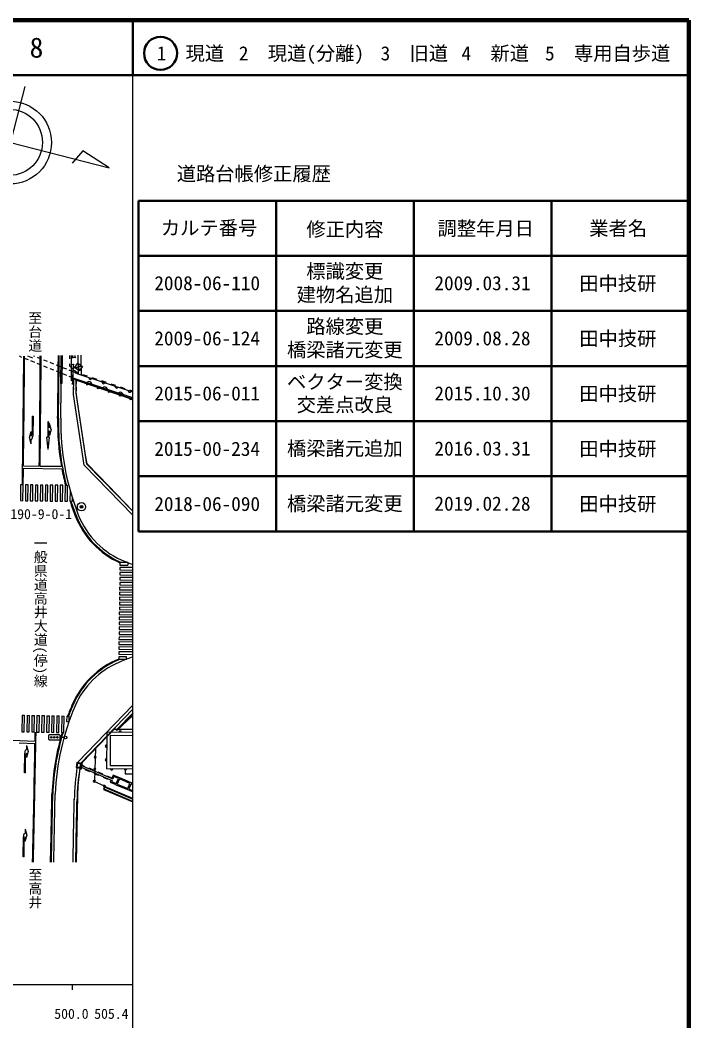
# Model space of a CAD drawing. Units: millimetres, scale not verified. Extents: x 40000 to 680000, y 20000 to 380000.
# Drawn here: x 558506 to 680000, y 198357 to 380000 of the extents above; entities that cross this region are included whole.
import ezdxf
from ezdxf.enums import TextEntityAlignment as Align

# ---------------------------------------------------------------- set-up
doc = ezdxf.new("R2010")
doc.units = ezdxf.units.MM
doc.header["$LTSCALE"] = 1000
doc.header["$PDMODE"] = 32
doc.header["$PDSIZE"] = 500
for name, color, linetype, lineweight in [('M-BGD', 7, 'Continuous', 25), ('M-BGD-EXST', 7, 'Continuous', 25), ('M-BMK-ROW', 30, 'Continuous', 25), ('M-BMK-SRVR', 3, 'Continuous', 25), ('M-STR-STRC', 7, 'Continuous', 25), ('M-TTL', 2, 'Continuous', 140), ('M-TTL-BAND', 7, 'Continuous', 25), ('M-TTL-FRAM', 2, 'Continuous', 50), ('M-TTL-LINE', 7, 'Continuous', 50)]:
    doc.layers.add(name, color=color, linetype=linetype, lineweight=lineweight)
for name, color, linetype in [('M-BMK-HTXT', 7, 'Continuous'), ('M-OTRS', 6, 'Continuous'), ('M-TTL-TXT', 7, 'Continuous')]:
    doc.layers.add(name, color=color, linetype=linetype)
doc.styles.add('@ＭＳ ゴシック', font='')
doc.styles.add('ＭＳ ゴシック', font='')
doc.styles.get('@ＭＳ ゴシック').set_extended_font_data('@MS Gothic')
doc.styles.get('ＭＳ ゴシック').set_extended_font_data('MS Gothic')

msp = doc.modelspace()

# ---------------------------------------------------------------- linework, layer by layer
at = {"layer": 'M-BGD'}
for p, q in [((558868, 318779), (558395, 318970)), ((560027, 318311), (559332, 318592)), ((560824, 318621), (559947, 318997)), ((561187, 317844), (560491, 318124)), ((561199, 318947), (561027, 319016)), ((562359, 318481), (561663, 318760)), ((563519, 318015), (562823, 318294)), ((567568, 318516), (567570, 319131)), ((567873, 316841), (567875, 319136)), ((568110, 318842), (567941, 318658)), ((568462, 318858), (568647, 318689)), ((569160, 315736), (569085, 319158)), ((569664, 315569), (569585, 319166)), ((562346, 317376), (561650, 317656)), ((563505, 316908), (562810, 317189)), ((564664, 316441), (563969, 316721)), ((564679, 317549), (563983, 317828)), ((565824, 315973), (565128, 316254)), ((565839, 317083), (565143, 317362)), ((566998, 316617), (566303, 316896)), ((568158, 316151), (567462, 316430)), ((567564, 317171), (567566, 317616)), ((567800, 316953), (567564, 317171)), ((567876, 316842), (567800, 316953)), ((568168, 317403), (568050, 314040)), ((568076, 316841), (569131, 317048)), ((568953, 315952), (568158, 316151)), ((568432, 316943), (569026, 317748)), ((569236, 316349), (568432, 316943)), ((569656, 317127), (568607, 316970)), ((569026, 317748), (569831, 317153)), ((569053, 317573), (569210, 316524)), ((569831, 317153), (569236, 316349)), ((566983, 315505), (566287, 315786)), ((568142, 315038), (567446, 315318)), ((568807, 314658), (568064, 314923)), ((579000, 311436), (568139, 315036)), ((568264, 313795), (568277, 314545)), ((568583, 314500), (569032, 314720)), ((568918, 314386), (568697, 314834)), ((568731, 314687), (568720, 313938)), ((579000, 311167), (568807, 314658)), ((578748, 311224), (568807, 314610)), ((579000, 312478), (568904, 315821)), ((569076, 315924), (568954, 315964)), ((570785, 315358), (569931, 315641)), ((572494, 314792), (571639, 315075)), ((574203, 314227), (573348, 314509)), ((568243, 312545), (568255, 313295)), ((568712, 313438), (568701, 312688)), ((570562, 313826), (571010, 314046)), ((570896, 313712), (570676, 314160)), ((572540, 313152), (572989, 313372)), ((572875, 313038), (572654, 313486)), ((574519, 312478), (574968, 312698)), ((574854, 312364), (574633, 312812)), ((575911, 313661), (575057, 313944)), ((577620, 313095), (576766, 313378)), ((579000, 312638), (578475, 312812)), ((576497, 311804), (576946, 312024)), ((576832, 311690), (576611, 312138)), ((578476, 311130), (578925, 311351)), ((578811, 311016), (578590, 311465)), ((579000, 311138), (578748, 311224)), ((579000, 290128), (570161, 299192)), ((579000, 290128), (570161, 299192)), ((579000, 290844), (570631, 299426)), ((579000, 255665), (569063, 245377)), ((579000, 254945), (569527, 245138)), ((579000, 254225), (576108, 251232)), ((576108, 251232), (579000, 254052)), ((577712, 252926), (577758, 252876)), ((578351, 253554), (578416, 253483)), ((579000, 254185), (579064, 254115)), ((579000, 250731), (574247, 250740)), ((579000, 251229), (575417, 251236)), ((576805, 251912), (576824, 251891)), ((577098, 252257), (577127, 252226)), ((572202, 247907), (572010, 241865)), ((572330, 246377), (571966, 246034)), ((572319, 246023), (571977, 246388)), ((569599, 244396), (575225, 241990)), ((569649, 244708), (575343, 242274)), ((570234, 244567), (569666, 244810)), ((570276, 243998), (571103, 243644)), ((571889, 243860), (571061, 244213)), ((572262, 244206), (571897, 243864)), ((572250, 243853), (571908, 244217)), ((573544, 243152), (572717, 243506)), ((571769, 241736), (572237, 241912)), ((572193, 242036), (571828, 241693)), ((572181, 241682), (571839, 242047)), ((572091, 241590), (571915, 242058)), ((571931, 243290), (572758, 242936)), ((573877, 240975), (572003, 241824)), ((573586, 242582), (574413, 242228)), ((575199, 242445), (574372, 242799)), ((573643, 240887), (574110, 241064)), ((573965, 240742), (573788, 241209))]:
    msp.add_line(p, q, dxfattribs=at)
for points in [[(566175, 319106), (566110, 314064), (565910, 314066), (565975, 319103)], [(568074, 316514), (568450, 316379), (568953, 315952), (568907, 315823)], [(570161, 299192), (568234, 312022), (568286, 314987)], [(570161, 299192), (568234, 312022), (568286, 314987)], [(570631, 299426), (568695, 312313), (568734, 314839)], [(570631, 299426), (568695, 312313), (568734, 314839)], [(574247, 250740), (574245, 244143), (579000, 244158)], [(579000, 250127), (574878, 250135), (574878, 244724), (579000, 244737)], [(577624, 244154), (577622, 243227), (579000, 243231)], [(575005, 241975), (574887, 241681), (575887, 241256), (576087, 241169), (578026, 240352), (578205, 240283), (579000, 239932)], [(575225, 241990), (575145, 241789), (575967, 241440), (576369, 242351), (575535, 242715), (575343, 242274)], [(579000, 241462), (578761, 241565), (578562, 241655), (576630, 242458), (576448, 242535), (575432, 242979), (575199, 242445)], [(579000, 238745), (573879, 240918), (573651, 240377), (579000, 238107)], [(579000, 238216), (573782, 240430), (573933, 240786), (579000, 238636)], [(579000, 241244), (578680, 241382), (578280, 240468), (579000, 240150)]]:
    msp.add_lwpolyline(points, dxfattribs=at)
for points in [[(567876, 316842), (568076, 316841), (568065, 314507), (567865, 314508)], [(569713, 245108), (568825, 245250), (568682, 244362), (569571, 244219)], [(569542, 244983), (568949, 245078), (568854, 244486), (569447, 244391)], [(578101, 240537), (578482, 241471), (576552, 242274), (576165, 241353)]]:
    msp.add_lwpolyline(points, close=True, dxfattribs=at)
for centre, radius in [((568171, 317478), 75), ((568171, 317478), 60), ((568171, 317478), 50), ((568171, 317478), 50), ((568171, 317478), 50), ((568171, 317478), 50), ((568047, 313965), 75), ((568047, 313965), 60), ((568047, 313965), 50), ((568047, 313965), 50), ((568047, 313965), 50), ((568047, 313965), 50)]:
    msp.add_circle(centre, radius, dxfattribs=at)
for centre, radius, start, end in [((568278, 319027), 250, 153.26064, 28.75394), ((568761, 316237), 343, 155.39372, 303.95768), ((571063, 313885), 500, 341.09619, 161.09619), ((571277, 315035), 250, 161.6806, 341.6806), ((573650, 314250), 250, 161.6806, 341.6806), ((-1317727, 336398), 1883858, 359.12795, 359.32074), ((573901, 312913), 500, 341.09619, 161.09619), ((576024, 313464), 250, 161.6806, 341.6806), ((576740, 311942), 500, 341.09619, 161.09619), ((578397, 312678), 250, 161.6806, 341.6806), ((611907, 307027), 46000, 179.12795, 201.41989), ((611908, 307021), 46000, 179.12797, 201.41991), ((583049, 295706), 15000, 201.41989, 248.75295), ((594283, 324599), 46000, 248.75295, 250.59558), ((582300, 249610), 15000, 112.84667, 156.70435), ((593948, 221964), 45000, 109.40045, 112.84667), ((609854, 237746), 45000, 156.70435, 177.77519), ((576718, 250735), 250, 359.88366, 179.88366), ((574246, 248240), 250, 89.98062, 269.98062), ((609854, 237740), 41500, 169.3957, 169.82744), ((574246, 245740), 250, 89.98062, 269.98062), ((609854, 237740), 41500, 170.65587, 178.9604), ((609854, 237740), 41000, 170.65296, 178.96211), ((609854, 237740), 41000, 169.60476, 169.81442), ((575148, 244146), 250, 180.18461, 0.18461), ((577648, 244154), 250, 180.18461, 0.18461), ((-9343486, 438174), 9910366, 358.78015, 358.85127), ((-7440045, 394685), 8009929, 358.80184, 358.88348), ((-7440366, 394692), 8010750, 358.80191, 358.88347)]:
    msp.add_arc(centre, radius, start, end, dxfattribs=at)
at = {"layer": 'M-BGD-EXST'}
for p, q in [((563734, 249433), (563739, 250233)), ((563834, 249332), (563734, 249433)), ((563739, 250233), (563840, 250332)), ((565634, 249321), (563834, 249332)), ((563840, 250332), (565640, 250321)), ((565734, 249420), (565634, 249321)), ((565640, 250321), (565739, 250220)), ((565739, 250220), (565734, 249420)), ((566537, 249815), (565737, 249820))]:
    msp.add_line(p, q, dxfattribs=at)
for centre, radius in [((564187, 249830), 150), ((564737, 249827), 150), ((565287, 249823), 150), ((566787, 249813), 250)]:
    msp.add_circle(centre, radius, dxfattribs=at)
at = {"layer": 'M-BMK-ROW'}
for p, q in [((568908, 311153), (568706, 312491)), ((570426, 301039), (568908, 311153)), ((570679, 299466), (570426, 301039)), ((574575, 295455), (570679, 299466)), ((579000, 290899), (574575, 295455)), ((576106, 251100), (579000, 253766)), ((569849, 245334), (575751, 251443)), ((575751, 251443), (576106, 251100)), ((569654, 244110), (569849, 245334)), ((569248, 242718), (569457, 244141)), ((569457, 244141), (569654, 244110)), ((569078, 241001), (569248, 242718)), ((569019, 239252), (569078, 241001)), ((568770, 227194), (569019, 239252))]:
    msp.add_line(p, q, dxfattribs=at)
at = {"layer": 'M-BMK-SRVR'}
msp.add_circle((569668, 291671), 750, dxfattribs=at)
at = {"layer": 'M-OTRS'}
msp.add_point((569668, 291671), dxfattribs=at)
at = {"layer": 'M-STR-STRC'}
for p, q in [((559358, 367960), (554115, 347625)), ((542695, 361413), (574679, 353167)), ((569928, 356257), (567955, 353996)), ((574679, 353167), (569928, 356257)), ((560722, 308111), (560699, 305211)), ((560722, 308111), (560872, 308110)), ((560872, 308110), (560843, 304510)), ((563560, 307083), (563541, 304283)), ((563710, 307082), (563560, 307083)), ((563710, 307082), (563703, 306029)), ((560241, 304215), (560549, 305312)), ((560543, 304512), (560549, 305312)), ((560658, 304753), (560699, 305211)), ((563699, 305440), (563692, 304284)), ((563859, 305383), (563699, 305440)), ((563870, 305971), (563703, 306029)), ((563865, 304622), (563859, 305383)), ((564176, 305679), (563865, 304622)), ((563870, 305971), (563882, 306804)), ((564176, 305679), (563882, 306804)), ((560532, 303112), (560241, 304215)), ((560532, 303112), (560538, 303912)), ((560538, 303912), (560637, 303945)), ((560543, 304512), (560658, 304753)), ((560637, 303945), (560725, 304039)), ((560725, 304039), (560793, 304186)), ((560793, 304186), (560843, 304510)), ((563602, 302083), (563391, 304283)), ((563541, 304283), (563391, 304283)), ((563602, 302083), (563842, 304287)), ((563692, 304284), (563842, 304287)), ((559132, 298646), (566108, 298563)), ((559137, 299096), (562014, 299062)), ((562164, 299060), (566027, 299014)), ((578115, 281533), (576663, 281552)), ((578115, 281533), (578109, 281084)), ((577849, 263985), (577855, 264435)), ((558886, 253841), (558831, 250842)), ((558886, 253841), (559335, 253833)), ((559281, 250834), (559335, 253833)), ((559785, 253825), (559730, 250825)), ((559785, 253825), (560235, 253817)), ((560180, 250817), (560235, 253817)), ((560685, 253808), (560630, 250809)), ((560685, 253808), (561135, 253800)), ((561080, 250801), (561135, 253800)), ((561585, 253792), (561530, 250792)), ((561585, 253792), (562035, 253784)), ((561980, 250784), (562035, 253784)), ((562485, 253775), (562430, 250776)), ((562485, 253775), (562935, 253767)), ((562880, 250768), (562935, 253767)), ((563385, 253759), (563330, 250759)), ((563385, 253759), (563835, 253751)), ((563780, 250751), (563835, 253751)), ((564285, 253742), (564230, 250743)), ((564285, 253742), (564735, 253734)), ((564680, 250735), (564735, 253734)), ((565184, 253726), (565130, 250727)), ((565184, 253726), (565634, 253718)), ((565579, 250718), (565634, 253718)), ((566084, 253710), (566029, 250710)), ((566084, 253710), (566534, 253701)), ((566479, 250702), (566534, 253701)), ((566984, 253693), (566966, 252722)), ((566966, 252722), (567416, 252714)), ((566984, 253693), (567434, 253685)), ((567416, 252714), (567434, 253685)), ((558831, 250842), (559281, 250834)), ((559730, 250825), (560180, 250817)), ((560630, 250809), (561080, 250801)), ((561530, 250792), (561980, 250784)), ((562430, 250776), (562880, 250768)), ((563330, 250759), (563780, 250751)), ((564230, 250743), (564680, 250735)), ((565130, 250727), (565579, 250718)), ((566029, 250710), (566479, 250702)), ((561234, 249073), (554323, 249397)), ((561226, 248641), (558378, 248774)), ((559413, 247302), (559363, 246978)), ((559481, 247449), (559413, 247302)), ((559569, 247544), (559481, 247449)), ((559667, 247576), (559569, 247544)), ((559965, 247274), (559656, 246176)), ((559674, 248376), (559667, 247576)), ((559674, 248376), (559965, 247274)), ((559334, 243379), (559363, 246978)), ((559484, 243377), (559507, 246277)), ((559547, 246735), (559507, 246277)), ((559662, 246976), (559547, 246735)), ((559662, 246976), (559656, 246176)), ((559484, 243377), (559334, 243379)), ((559425, 233155), (559419, 232355)), ((559425, 233155), (559717, 232053)), ((559086, 228158), (559114, 231758)), ((559164, 232082), (559114, 231758)), ((559232, 232229), (559164, 232082)), ((559321, 232323), (559232, 232229)), ((559236, 228157), (559259, 231057)), ((559299, 231515), (559259, 231057)), ((559414, 231755), (559299, 231515)), ((559419, 232355), (559321, 232323)), ((559717, 232053), (559408, 230955)), ((559414, 231755), (559408, 230955)), ((559236, 228157), (559086, 228158))]:
    msp.add_line(p, q, dxfattribs=at)
for points in [[(558611, 295652), (558577, 292778), (559027, 292772), (559061, 295647)], [(559511, 295642), (559477, 292767), (559927, 292761), (559961, 295636)], [(560411, 295631), (560377, 292756), (560827, 292751), (560861, 295625)], [(561311, 295620), (561277, 292745), (561727, 292740), (561761, 295615)], [(562211, 295609), (562177, 292734), (562627, 292729), (562661, 295604)], [(563111, 295598), (563077, 292724), (563527, 292718), (563561, 295593)], [(564011, 295588), (563977, 292713), (564426, 292707), (564461, 295582)], [(564911, 295577), (564876, 292702), (565326, 292697), (565361, 295571)], [(565811, 295566), (565776, 292691), (566226, 292686), (566261, 295561)], [(566711, 295555), (566676, 292680), (567126, 292675), (567161, 295550)]]:
    msp.add_lwpolyline(points, close=True, dxfattribs=at)
for points in [[(567600, 294664), (567576, 292669), (568026, 292664), (568033, 293207)], [(576664, 281664), (576657, 281102), (578109, 281084)], [(579000, 279722), (576639, 279753), (576633, 279303), (579000, 279272)], [(579000, 280622), (576651, 280652), (576645, 280202), (579000, 280172)], [(579000, 277922), (576616, 277953), (576610, 277503), (578994, 277472)], [(579000, 278822), (576627, 278853), (576622, 278403), (579000, 278372)], [(579000, 276122), (576592, 276153), (576586, 275703), (579000, 275671)], [(579000, 277022), (576604, 277053), (576598, 276603), (579000, 276572)], [(579000, 274321), (576569, 274353), (576563, 273903), (579000, 273871)], [(579000, 275221), (576581, 275253), (576575, 274803), (578994, 274771)], [(579000, 272521), (576545, 272553), (576540, 272103), (579000, 272071)], [(579000, 273421), (576557, 273453), (576551, 273003), (579000, 272971)], [(579000, 270721), (576522, 270753), (576516, 270303), (579000, 270271)], [(579000, 271621), (576534, 271653), (576528, 271203), (579000, 271171)], [(579000, 268921), (576499, 268953), (576493, 268503), (579000, 268471)], [(579000, 269821), (576510, 269853), (576505, 269403), (579000, 269371)], [(579000, 267121), (576475, 267154), (576469, 266704), (579000, 266671)], [(579000, 268021), (576487, 268054), (576481, 267604), (579000, 267571)], [(579000, 265321), (576452, 265354), (576446, 264904), (579000, 264871)], [(579000, 266221), (576464, 266254), (576458, 265804), (579000, 265771)], [(577855, 264435), (576440, 264454), (576434, 264004), (577849, 263985)]]:
    msp.add_lwpolyline(points, dxfattribs=at)
for centre, radius in [((556726, 357752), 7500), ((556575, 357800), 6000)]:
    msp.add_circle(centre, radius, dxfattribs=at)
for centre, radius, start, end in [((-7396493, 394357), 7956051, 359.31236, 359.45719), ((-7396493, 394357), 7956201, 359.31397, 359.45722), ((-2558061, 337245), 3120308, 359.29885, 359.66565), ((-2558061, 337245), 3120458, 359.29885, 359.66571), ((-1317727, 336398), 1883284, 359.12795, 359.47354), ((-1317727, 336398), 1883434, 359.12795, 359.47366), ((611907, 307027), 46575, 179.12795, 189.90728), ((611907, 307027), 46425, 179.12795, 194.30957), ((-7440287, 401093), 7999925, 359.24478, 359.26789), ((-7440287, 401093), 8000075, 359.24478, 359.26626), ((611907, 307027), 46575, 190.47096, 194.26014), ((611908, 307027), 46575, 197.95509, 201.41989), ((611908, 307027), 46425, 198.01755, 201.41989), ((583049, 295706), 15575, 201.41989, 245.78956), ((583049, 295706), 15425, 201.41989, 245.54747), ((582300, 249610), 15575, 112.12043, 156.70435), ((582300, 249610), 15425, 112.35559, 156.70435), ((609854, 237746), 45575, 156.70435, 159.52238), ((609854, 237746), 45425, 156.70435, 159.45563), ((-7440366, 394692), 8003075, 358.80076, 358.96975), ((-7440366, 394692), 8002925, 358.95741, 358.96975), ((609854, 237746), 45575, 163.47666, 177.78701), ((609854, 237746), 45425, 163.42428, 177.78526), ((-7440366, 394692), 8002925, 358.80074, 358.95431), ((-9330379, 437875), 9896680, 358.7802, 358.85152), ((-9330379, 437875), 9896830, 358.78021, 358.85152)]:
    msp.add_arc(centre, radius, start, end, dxfattribs=at)
at = {"layer": 'M-TTL'}
for p, q in [((680000, 380000), (40000, 380000)), ((680000, 20000), (680000, 380000))]:
    msp.add_line(p, q, dxfattribs=at)
at = {"layer": 'M-TTL-BAND'}
for p, q in [((579000, 20000), (579000, 370000)), ((40000, 205000), (579000, 205000)), ((568000, 205000), (568000, 204000))]:
    msp.add_line(p, q, dxfattribs=at)
at = {"layer": 'M-TTL-FRAM'}
for p, q in [((580000, 347197), (580000, 287197)), ((580000, 347197), (680000, 347197)), ((580000, 287197), (680000, 287197))]:
    msp.add_line(p, q, dxfattribs=at)
at = {"layer": 'M-TTL-LINE'}
for p, q in [((579000, 380000), (579000, 370000)), ((40000, 370000), (680000, 370000)), ((605000, 347197), (605000, 287197)), ((630000, 347197), (630000, 287197)), ((655000, 347197), (655000, 287197)), ((580000, 337197), (680000, 337197)), ((580000, 327197), (680000, 327197)), ((580000, 317197), (680000, 317197)), ((580000, 307197), (680000, 307197)), ((580000, 297197), (680000, 297197))]:
    msp.add_line(p, q, dxfattribs=at)
msp.add_circle((584031, 373958), 3000, dxfattribs=at)

# ---------------------------------------------------------------- texts
at = {"layer": 'M-BMK-HTXT', "style": '@ＭＳ ゴシック'}
for s, p in [('至台道', (562152, 327188)), ('一般県道高井大道(停)線', (563162, 286322)), ('至高井', (562176, 226170))]:
    msp.add_text(s, height=1833, rotation=270, dxfattribs=at).set_placement(p, align=Align.TOP_LEFT)
at = {"layer": 'M-BMK-SRVR', "style": 'ＭＳ ゴシック'}
msp.add_text('190-9-0-1', height=1833, dxfattribs=at).set_placement((556746, 290346), align=Align.MIDDLE_LEFT)
at = {"layer": 'M-TTL-BAND', "style": 'ＭＳ ゴシック'}
for s, p in [('500.0', (567844, 198195)), ('505.4', (575098, 198195))]:
    msp.add_text(s, height=1833, dxfattribs=at).set_placement(p, align=Align.BOTTOM_CENTER)
at = {"layer": 'M-TTL-TXT', "style": 'ＭＳ ゴシック'}
for s, height, p in [('8', 3666, (561497, 375000)), ('1\u3000現道', 2566, (589448, 373958)), ('2\u3000現道(分離)', 2566, (609619, 373958)), ('3\u3000旧道', 2566, (630121, 373958)), ('4\u3000新道', 2566, (644824, 373958)), ('5\u3000専用自歩道', 2566, (665228, 373958)), ('道路台帳修正履歴', 2566, (600968, 352113)), ('カルテ番号', 2566, (592839, 342277)), ('修正内容', 2566, (617509, 342023)), ('調整年月日', 2566, (643089, 342197)), ('業者名', 2566, (667134, 342197)), ('標識変更', 2566, (617500, 334409)), ('2008-06-110', 2566, (592500, 332245)), ('2009.03.31', 2566, (642500, 332245)), ('田中技研', 2566, (667077, 332189)), ('建物名追加', 2566, (617500, 330152)), ('路線変更', 2566, (617500, 324409)), ('2009-06-124', 2566, (592500, 322245)), ('2009.08.28', 2566, (642500, 322245)), ('田中技研', 2566, (667077, 322189)), ('橋梁諸元変更', 2566, (617500, 320152)), ('ベクター変換', 2566, (617500, 314348)), ('2015-06-011', 2566, (592500, 312245)), ('2015.10.30', 2566, (642500, 312245)), ('田中技研', 2566, (667077, 312189)), ('交差点改良', 2566, (617500, 310192)), ('2015-00-234', 2566, (592500, 302189)), ('橋梁諸元追加', 2566, (617500, 302245)), ('2016.03.31', 2566, (642500, 302245)), ('田中技研', 2566, (667077, 302189)), ('2018-06-090', 2566, (592500, 292189)), ('橋梁諸元変更', 2566, (617500, 292245)), ('2019.02.28', 2566, (642500, 292245)), ('田中技研', 2566, (667077, 292189))]:
    msp.add_text(s, height=height, dxfattribs=at).set_placement(p, align=Align.MIDDLE_CENTER)

doc.saveas('drawing.dxf')
